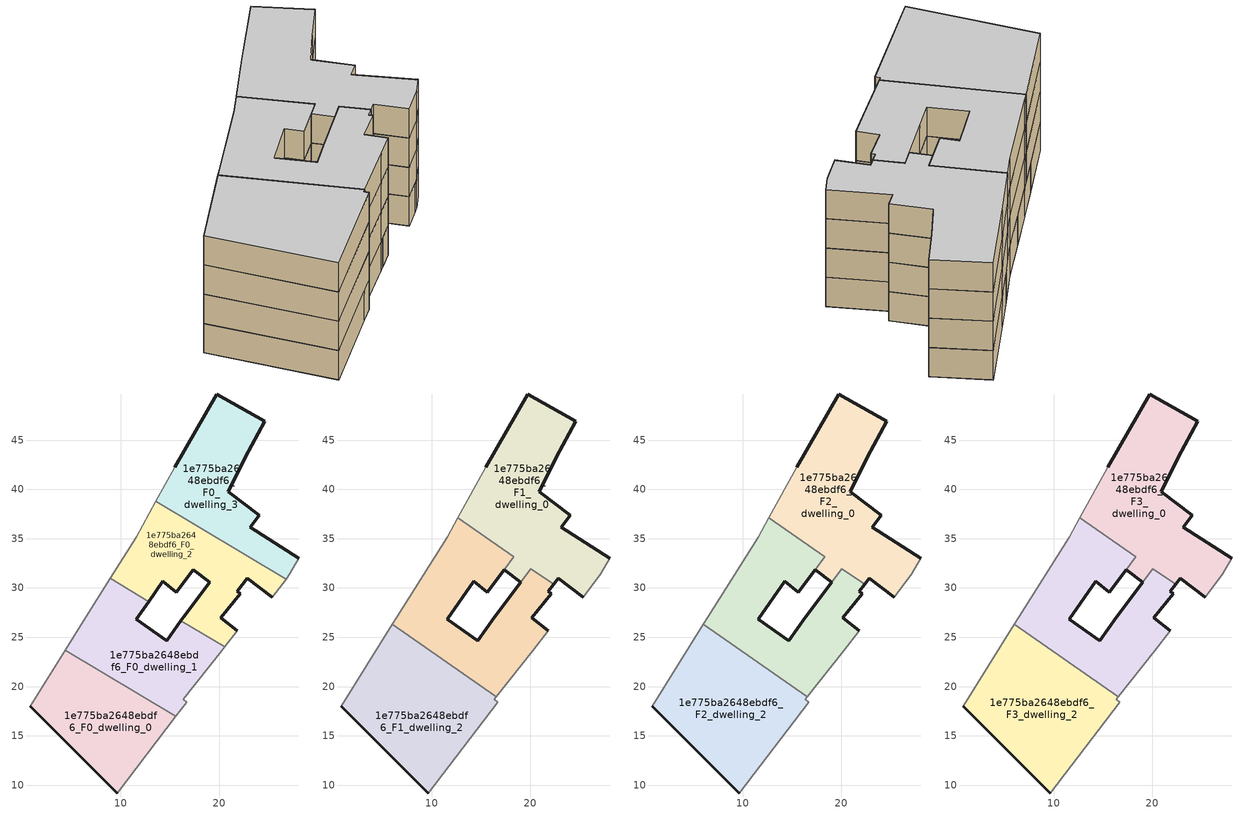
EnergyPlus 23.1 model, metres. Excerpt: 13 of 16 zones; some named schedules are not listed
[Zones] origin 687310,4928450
1e775ba2648ebdf6_F0_dwelling_0
 floor ground (EU_floor_Construction): 9.64,9.21 15.6,16.97 4.36,23.68 0.84,18 z0
 wall outside (EU_wall_Construction): 9.64,9.21 0.84,18 z0:3
 wall adiabatic (EU_wall_Construction): 0.84,18 4.36,23.68 / 15.6,16.97 9.64,9.21 z0:3
 wall to 1e775ba2648ebdf6_F0_dwelling_1 (EU_wall_Construction): 4.36,23.68 15.6,16.97 z0:3
1e775ba2648ebdf6_F0_dwelling_1
 floor ground (EU_floor_Construction): 16.7,18.41 16.33,18.71 20.24,23.64 20.54,24.02 16.1,26.66 14.65,24.65 11.56,26.81 12.83,28.62 8.91,30.96 6.44,27.05 4.36,23.68 15.6,16.97 z0
 wall outside (EU_wall_Construction): 12.83,28.62 11.56,26.81 14.65,24.65 16.1,26.66 z0:3
 wall to 1e775ba2648ebdf6_F0_dwelling_2 (EU_wall_Construction): 16.1,26.66 20.54,24.02 / 8.91,30.96 12.83,28.62 z0:3
 wall adiabatic (EU_wall_Construction): 20.54,24.02 20.24,23.64 16.33,18.71 16.7,18.41 15.6,16.97 / 4.36,23.68 6.44,27.05 8.91,30.96 z0:3
1e775ba2648ebdf6_F0_dwelling_2
 floor ground (EU_floor_Construction): 25.37,29.04 26.77,30.9 13.57,38.78 11.56,35.16 8.91,30.96 12.83,28.62 14.26,30.67 15.64,29.58 17.33,31.85 19.01,30.59 16.4,27.08 16.1,26.66 20.54,24.02 21.81,25.65 20.16,26.99 22.11,29.42 21.8,29.66 22.85,31.01 z0
 wall outside (EU_wall_Construction): 25.37,29.04 22.85,31.01 21.8,29.66 22.11,29.42 20.16,26.99 21.81,25.65 / 16.1,26.66 16.4,27.08 19.01,30.59 17.33,31.85 15.64,29.58 14.26,30.67 12.83,28.62 z0:3
 wall adiabatic (EU_wall_Construction): 26.77,30.9 25.37,29.04 / 21.81,25.65 20.54,24.02 / 8.91,30.96 11.56,35.16 13.57,38.78 z0:3
 wall to 1e775ba2648ebdf6_F0_dwelling_3 (EU_wall_Construction): 13.57,38.78 26.77,30.9 z0:3
 roof outside (EU_roof_Construction): 22.35,30.37 20.04,31.97 16.4,27.08 20.04,31.97 z3
1e775ba2648ebdf6_F0_dwelling_3
 floor ground (EU_floor_Construction): 27.16,31.42 28.03,33.02 23.12,36.15 24.04,37.36 20.9,39.77 22.64,43.24 24.6,46.9 19.75,49.67 15.49,42.25 13.57,38.78 26.77,30.9 z0
 wall outside (EU_wall_Construction): 15.49,42.25 19.75,49.67 24.6,46.9 22.64,43.24 20.9,39.77 24.04,37.36 23.12,36.15 28.03,33.02 z0:3
 wall adiabatic (EU_wall_Construction): 28.03,33.02 27.16,31.42 26.77,30.9 / 13.57,38.78 15.49,42.25 z0:3
1e775ba2648ebdf6_F1_dwelling_0
 floor to 1e775ba2648ebdf6_F0_dwelling_3 (EU_floor_Construction): 27.16,31.42 28.03,33.02 23.12,36.15 24.04,37.36 20.9,39.77 22.64,43.24 24.6,46.9 19.75,49.67 15.49,42.25 13.57,38.78 26.77,30.9 z3
 floor to 1e775ba2648ebdf6_F0_dwelling_2 (EU_floor_Construction): 25.37,29.04 26.77,30.9 13.57,38.78 12.64,37.1 18.31,33.17 17.33,31.85 19.01,30.59 20.04,31.97 22.35,30.37 22.85,31.01 z3
 wall outside (EU_wall_Construction): 15.49,42.25 19.75,49.67 24.6,46.9 22.64,43.24 20.9,39.77 24.04,37.36 23.12,36.15 28.03,33.02 / 25.37,29.04 22.85,31.01 22.35,30.37 / 19.01,30.59 17.33,31.85 z3:6
 wall to 1e775ba2648ebdf6_F1_dwelling_1 (EU_wall_Construction): 17.33,31.85 18.31,33.17 12.64,37.1 / 22.35,30.37 20.04,31.97 / 20.03,31.97 19.01,30.59 z3:6
 wall adiabatic (EU_wall_Construction): 12.64,37.1 15.49,42.25 / 28.03,33.02 27.16,31.42 25.37,29.04 z3:6
1e775ba2648ebdf6_F1_dwelling_1
 floor to 1e775ba2648ebdf6_F0_dwelling_1 (EU_floor_Construction): 16.55,18.99 20.24,23.64 20.53,24.02 16.1,26.66 14.65,24.65 11.56,26.81 12.83,28.62 8.91,30.96 6.44,27.05 5.99,26.31 z3
 floor to 1e775ba2648ebdf6_F0_dwelling_2 (EU_floor_Construction): 15.64,29.58 18.31,33.17 12.64,37.1 11.56,35.16 8.91,30.96 12.83,28.62 14.26,30.67 z3; 21.81,25.65 20.16,26.99 22.11,29.42 21.8,29.66 22.35,30.37 20.04,31.97 16.4,27.08 16.1,26.66 20.53,24.02 z3
 wall outside (EU_wall_Construction): 22.35,30.37 21.8,29.66 22.11,29.42 20.16,26.99 21.81,25.65 / 17.33,31.85 15.64,29.58 14.26,30.67 11.56,26.81 14.65,24.65 16.4,27.08 19.01,30.58 z3:6; 19.01,30.59,6 19.01,30.58,3 19.01,30.59,3
 wall adiabatic (EU_wall_Construction): 21.81,25.65 20.24,23.64 16.55,18.99 / 5.98,26.32 6.44,27.05 11.56,35.16 12.64,37.1 z3:6
 wall to 1e775ba2648ebdf6_F1_dwelling_2 (EU_wall_Construction): 16.55,18.99 5.98,26.32 z3:6
1e775ba2648ebdf6_F1_dwelling_2
 floor to 1e775ba2648ebdf6_F0_dwelling_0 (EU_floor_Construction): 9.64,9.21 15.6,16.97 4.36,23.68 0.84,18 z3
 floor to 1e775ba2648ebdf6_F0_dwelling_1 (EU_floor_Construction): 15.6,16.97 16.7,18.41 16.33,18.71 16.55,18.99 5.99,26.31 4.36,23.68 z3
 wall outside (EU_wall_Construction): 9.64,9.21 0.84,18 z3:6
 wall adiabatic (EU_wall_Construction): 0.84,18 5.98,26.32 / 16.55,18.99 16.33,18.71 16.7,18.41 9.64,9.21 z3:6
1e775ba2648ebdf6_F2_dwelling_0
 floor to 1e775ba2648ebdf6_F1_dwelling_0 (EU_floor_Construction): 27.16,31.42 28.03,33.02 23.12,36.15 24.04,37.36 20.9,39.77 22.64,43.24 24.6,46.9 19.75,49.67 15.49,42.25 12.64,37.1 18.31,33.17 17.33,31.85 19.01,30.59 20.04,31.97 22.35,30.37 22.85,31.01 25.37,29.04 z6
 wall outside (EU_wall_Construction): 15.49,42.25 19.75,49.67 24.6,46.9 22.64,43.24 20.9,39.77 24.04,37.36 23.12,36.15 28.03,33.02 / 25.37,29.04 22.85,31.01 22.35,30.37 / 19.01,30.59 17.33,31.85 z6:9
 wall to 1e775ba2648ebdf6_F2_dwelling_1 (EU_wall_Construction): 17.33,31.85 18.31,33.17 12.64,37.1 / 22.35,30.37 20.04,31.97 / 20.03,31.97 19.01,30.59 z6:9
 wall adiabatic (EU_wall_Construction): 12.64,37.1 15.49,42.25 / 28.03,33.02 27.16,31.42 25.37,29.04 z6:9
1e775ba2648ebdf6_F2_dwelling_1
 floor to 1e775ba2648ebdf6_F1_dwelling_1 (EU_floor_Construction): 20.24,23.64 21.81,25.65 20.16,26.99 22.11,29.42 21.8,29.66 22.35,30.37 20.04,31.97 19.01,30.59 16.4,27.08 14.65,24.65 11.56,26.81 14.26,30.67 15.64,29.58 18.31,33.17 12.64,37.1 11.56,35.16 6.44,27.05 5.98,26.32 16.55,18.99 z6
 wall outside (EU_wall_Construction): 22.35,30.37 21.8,29.66 22.11,29.42 20.16,26.99 21.81,25.65 / 17.33,31.85 15.64,29.58 14.26,30.67 11.56,26.81 14.65,24.65 16.4,27.08 19.01,30.58 z6:9; 19.01,30.59,9 19.01,30.58,6 19.01,30.59,6
 wall adiabatic (EU_wall_Construction): 21.81,25.65 20.24,23.64 16.55,18.99 / 5.98,26.32 6.44,27.05 11.56,35.16 12.64,37.1 z6:9
 wall to 1e775ba2648ebdf6_F2_dwelling_2 (EU_wall_Construction): 16.55,18.99 5.98,26.32 z6:9
1e775ba2648ebdf6_F2_dwelling_2
 floor to 1e775ba2648ebdf6_F1_dwelling_2 (EU_floor_Construction): 9.64,9.21 16.7,18.41 16.33,18.71 16.55,18.99 5.98,26.32 0.84,18 z6
 wall outside (EU_wall_Construction): 9.64,9.21 0.84,18 z6:9
 wall adiabatic (EU_wall_Construction): 0.84,18 5.98,26.32 / 16.55,18.99 16.33,18.71 16.7,18.41 9.64,9.21 z6:9
1e775ba2648ebdf6_F3_dwelling_0
 floor to 1e775ba2648ebdf6_F2_dwelling_0 (EU_floor_Construction): 27.16,31.42 28.03,33.02 23.12,36.15 24.04,37.36 20.9,39.77 22.64,43.24 24.6,46.9 19.75,49.67 15.49,42.25 12.64,37.1 18.31,33.17 17.33,31.85 19.01,30.59 20.04,31.97 22.35,30.37 22.85,31.01 25.37,29.04 z9
 wall outside (EU_wall_Construction): 15.49,42.25 19.75,49.67 24.6,46.9 22.64,43.24 20.9,39.77 24.04,37.36 23.12,36.15 28.03,33.02 / 25.37,29.04 22.85,31.01 22.35,30.37 / 19.01,30.59 17.33,31.85 z9:12
 wall to 1e775ba2648ebdf6_F3_dwelling_1 (EU_wall_Construction): 17.33,31.85 18.31,33.17 12.64,37.1 / 22.35,30.37 20.04,31.97 / 20.03,31.97 19.01,30.59 z9:12
 wall adiabatic (EU_wall_Construction): 12.64,37.1 15.49,42.25 / 28.03,33.02 27.16,31.42 25.37,29.04 z9:12
 ceiling to 1e775ba2648ebdf6_F4_dwelling_0 (EU_floor_Construction): 24.6,46.9 22.64,43.24 20.9,39.77 24.04,37.36 23.12,36.15 28.03,33.02 27.16,31.42 25.37,29.04 22.85,31.01 22.35,30.37 20.04,31.97 19.01,30.59 17.33,31.85 18.31,33.17 12.64,37.1 15.49,42.25 19.75,49.67 z12
1e775ba2648ebdf6_F3_dwelling_1
 floor to 1e775ba2648ebdf6_F2_dwelling_1 (EU_floor_Construction): 20.24,23.64 21.81,25.65 20.16,26.99 22.11,29.42 21.8,29.66 22.35,30.37 20.04,31.97 19.01,30.59 16.4,27.08 14.65,24.65 11.56,26.81 14.26,30.67 15.64,29.58 18.31,33.17 12.64,37.1 11.56,35.16 6.44,27.05 5.98,26.32 16.55,18.99 z9
 wall outside (EU_wall_Construction): 22.35,30.37 21.8,29.66 22.11,29.42 20.16,26.99 21.81,25.65 / 17.33,31.85 15.64,29.58 14.26,30.67 11.56,26.81 14.65,24.65 16.4,27.08 19.01,30.58 z9:12; 19.01,30.59,12 19.01,30.58,9 19.01,30.59,9
 wall adiabatic (EU_wall_Construction): 21.81,25.65 20.24,23.64 16.55,18.99 / 5.98,26.32 6.44,27.05 11.56,35.16 12.64,37.1 z9:12
 wall to 1e775ba2648ebdf6_F3_dwelling_2 (EU_wall_Construction): 16.55,18.99 5.98,26.32 z9:12
 ceiling to 1e775ba2648ebdf6_F4_dwelling_1 (EU_floor_Construction): 20.04,31.97 22.35,30.37 21.8,29.66 22.11,29.42 20.16,26.99 21.81,25.65 20.24,23.64 16.55,18.99 5.98,26.32 6.44,27.05 11.56,35.16 12.64,37.1 18.31,33.17 15.64,29.58 14.26,30.67 11.56,26.81 14.65,24.65 16.4,27.08 19.01,30.59 z12
1e775ba2648ebdf6_F3_dwelling_2
 floor to 1e775ba2648ebdf6_F2_dwelling_2 (EU_floor_Construction): 9.64,9.21 16.7,18.41 16.33,18.71 16.55,18.99 5.98,26.32 0.84,18 z9
 wall outside (EU_wall_Construction): 9.64,9.21 0.84,18 z9:12
 wall adiabatic (EU_wall_Construction): 0.84,18 5.98,26.32 / 16.55,18.99 16.33,18.71 16.7,18.41 9.64,9.21 z9:12
 ceiling to 1e775ba2648ebdf6_F4_dwelling_2 (EU_floor_Construction): 16.55,18.99 16.33,18.71 16.7,18.41 9.64,9.21 0.84,18 5.98,26.32 z12
[Building]
EU S2 Campaign: North Axis=0; Terrain=City; Solar Distribution=FullExterior
[Site:Location]
Bologna: Latitude=44.5; Longitude=11.25; Time Zone=1; Elevation=37
[SizingPeriod:WeatherFileDays]
AnnualSizingPeriod: Begin Month=1; Begin Day of Month=1; End Month=12; End Day of Month=31; Day of Week for Start Day=Monday; Use Weather File Daylight Saving Period=No; Use Weather File Rain and Snow Indicators=No
[MATERIAL]
EU_InternalMass_Material: Roughness=MediumRough; Thickness=0.1; Conductivity=1; Density=1800; Specific Heat=900; Thermal Absorptance=0.9; Solar Absorptance=0.7; Visible Absorptance=0.7
[MATERIAL:NOMASS] Roughness=MediumRough; Thermal Absorptance=0.9; Solar Absorptance=0.7; Visible Absorptance=0.7
Name | Thermal Resistance
EU_wall_NoMass | 0.905828
EU_roof_NoMass | 0.37593
EU_floor_NoMass | 0.67114
[CONSTRUCTION]
EU_wall_Construction: EU_wall_NoMass
EU_roof_Construction: EU_roof_NoMass
EU_floor_Construction: EU_floor_NoMass
EU_InternalMass_Construction: EU_InternalMass_Material
[ZONE] Type=1; Multiplier=1; Ceiling Height=autocalculate; Floor Area=autocalculate; Part of Total Floor Area=Yes
Name | Volume
1e775ba2648ebdf6_F0_dwelling_0 | 312.432
1e775ba2648ebdf6_F1_dwelling_0; 1e775ba2648ebdf6_F2_dwelling_0; 1e775ba2648ebdf6_F3_dwelling_0 | 427.186
1e775ba2648ebdf6_F0_dwelling_1 | 312.456
1e775ba2648ebdf6_F1_dwelling_1 | 405.979
1e775ba2648ebdf6_F2_dwelling_1; 1e775ba2648ebdf6_F3_dwelling_1 | 406
1e775ba2648ebdf6_F0_dwelling_2 | 312.442
1e775ba2648ebdf6_F1_dwelling_2; 1e775ba2648ebdf6_F2_dwelling_2; 1e775ba2648ebdf6_F3_dwelling_2 | 416.583
1e775ba2648ebdf6_F0_dwelling_3 | 312.452
[INTERNALMASS] Construction=EU_InternalMass_Construction
Name | Zone or ZoneList | Surface Area
1e775ba2648ebdf6_F0_dwelling_0_EU_InternalMass | 1e775ba2648ebdf6_F0_dwelling_0 | 104.144
1e775ba2648ebdf6_F0_dwelling_1_EU_InternalMass | 1e775ba2648ebdf6_F0_dwelling_1 | 104.152
1e775ba2648ebdf6_F0_dwelling_2_EU_InternalMass | 1e775ba2648ebdf6_F0_dwelling_2 | 104.144
1e775ba2648ebdf6_F0_dwelling_3_EU_InternalMass | 1e775ba2648ebdf6_F0_dwelling_3 | 104.151
1e775ba2648ebdf6_F1_dwelling_0_EU_InternalMass | 1e775ba2648ebdf6_F1_dwelling_0 | 142.396
1e775ba2648ebdf6_F1_dwelling_1_EU_InternalMass | 1e775ba2648ebdf6_F1_dwelling_1 | 135.334
1e775ba2648ebdf6_F1_dwelling_2_EU_InternalMass | 1e775ba2648ebdf6_F1_dwelling_2 | 138.861
1e775ba2648ebdf6_F2_dwelling_0_EU_InternalMass | 1e775ba2648ebdf6_F2_dwelling_0 | 142.396
1e775ba2648ebdf6_F2_dwelling_1_EU_InternalMass | 1e775ba2648ebdf6_F2_dwelling_1 | 135.334
1e775ba2648ebdf6_F2_dwelling_2_EU_InternalMass | 1e775ba2648ebdf6_F2_dwelling_2 | 138.861
1e775ba2648ebdf6_F3_dwelling_0_EU_InternalMass | 1e775ba2648ebdf6_F3_dwelling_0 | 142.396
1e775ba2648ebdf6_F3_dwelling_1_EU_InternalMass | 1e775ba2648ebdf6_F3_dwelling_1 | 135.334
1e775ba2648ebdf6_F3_dwelling_2_EU_InternalMass | 1e775ba2648ebdf6_F3_dwelling_2 | 138.861
[OTHEREQUIPMENT] Fuel Type=Electricity; Design Level Calculation Method=Watts/Area; Power per Zone Floor Area=1; Fraction Latent=0; Fraction Radiant=0; Fraction Lost=0; Carbon Dioxide Generation Rate=0; EndUse Subcategory=EU_Step8_InternalGains
Name | Zone or ZoneList or Space or SpaceList | Schedule
EU_Step8_InternalGain_1e775ba2648ebdf6_F0_dwelling_0_f000 | 1e775ba2648ebdf6_F0_dwelling_0 | EU_Step8_GainSchedule_1e775ba2648ebdf6_F0_dwelling_0_f000
EU_Step8_InternalGain_1e775ba2648ebdf6_F0_dwelling_1_f000 | 1e775ba2648ebdf6_F0_dwelling_1 | EU_Step8_GainSchedule_1e775ba2648ebdf6_F0_dwelling_1_f000
EU_Step8_InternalGain_1e775ba2648ebdf6_F0_dwelling_2_f000 | 1e775ba2648ebdf6_F0_dwelling_2 | EU_Step8_GainSchedule_1e775ba2648ebdf6_F0_dwelling_2_f000
EU_Step8_InternalGain_1e775ba2648ebdf6_F0_dwelling_3_f000 | 1e775ba2648ebdf6_F0_dwelling_3 | EU_Step8_GainSchedule_1e775ba2648ebdf6_F0_dwelling_3_f000
EU_Step8_InternalGain_1e775ba2648ebdf6_F1_dwelling_0_f000 | 1e775ba2648ebdf6_F1_dwelling_0 | EU_Step8_GainSchedule_1e775ba2648ebdf6_F1_dwelling_0_f000
EU_Step8_InternalGain_1e775ba2648ebdf6_F1_dwelling_1_f000 | 1e775ba2648ebdf6_F1_dwelling_1 | EU_Step8_GainSchedule_1e775ba2648ebdf6_F1_dwelling_1_f000
EU_Step8_InternalGain_1e775ba2648ebdf6_F1_dwelling_2_f000 | 1e775ba2648ebdf6_F1_dwelling_2 | EU_Step8_GainSchedule_1e775ba2648ebdf6_F1_dwelling_2_f000
EU_Step8_InternalGain_1e775ba2648ebdf6_F2_dwelling_0_f000 | 1e775ba2648ebdf6_F2_dwelling_0 | EU_Step8_GainSchedule_1e775ba2648ebdf6_F2_dwelling_0_f000
EU_Step8_InternalGain_1e775ba2648ebdf6_F2_dwelling_1_f000 | 1e775ba2648ebdf6_F2_dwelling_1 | EU_Step8_GainSchedule_1e775ba2648ebdf6_F2_dwelling_1_f000
EU_Step8_InternalGain_1e775ba2648ebdf6_F2_dwelling_2_f000 | 1e775ba2648ebdf6_F2_dwelling_2 | EU_Step8_GainSchedule_1e775ba2648ebdf6_F2_dwelling_2_f000
EU_Step8_InternalGain_1e775ba2648ebdf6_F3_dwelling_0_f000 | 1e775ba2648ebdf6_F3_dwelling_0 | EU_Step8_GainSchedule_1e775ba2648ebdf6_F3_dwelling_0_f000
EU_Step8_InternalGain_1e775ba2648ebdf6_F3_dwelling_1_f000 | 1e775ba2648ebdf6_F3_dwelling_1 | EU_Step8_GainSchedule_1e775ba2648ebdf6_F3_dwelling_1_f000
EU_Step8_InternalGain_1e775ba2648ebdf6_F3_dwelling_2_f000 | 1e775ba2648ebdf6_F3_dwelling_2 | EU_Step8_GainSchedule_1e775ba2648ebdf6_F3_dwelling_2_f000
[ZONEVENTILATION:DESIGNFLOWRATE] Schedule=EU_AlwaysOn; Design Flow Rate Calculation Method=AirChanges/Hour; Air Changes per Hour=0.73129; Ventilation Type=Natural; Fan Pressure Rise=0; Fan Total Efficiency=1; Constant Term Coefficient=1; Temperature Term Coefficient=0; Velocity Term Coefficient=0; Velocity Squared Term Coefficient=0; Minimum Indoor Temperature=-100; Maximum Indoor Temperature=100; Delta Temperature=-100; Minimum Outdoor Temperature=-100; Maximum Outdoor Temperature=100; Maximum Wind Speed=40
Name | Zone or ZoneList or Space or SpaceList
EU_ConstantAir_1e775ba2648ebdf6_F0_dwelling_0 | 1e775ba2648ebdf6_F0_dwelling_0
EU_ConstantAir_1e775ba2648ebdf6_F0_dwelling_1 | 1e775ba2648ebdf6_F0_dwelling_1
EU_ConstantAir_1e775ba2648ebdf6_F0_dwelling_2 | 1e775ba2648ebdf6_F0_dwelling_2
EU_ConstantAir_1e775ba2648ebdf6_F0_dwelling_3 | 1e775ba2648ebdf6_F0_dwelling_3
EU_ConstantAir_1e775ba2648ebdf6_F1_dwelling_0 | 1e775ba2648ebdf6_F1_dwelling_0
EU_ConstantAir_1e775ba2648ebdf6_F1_dwelling_1 | 1e775ba2648ebdf6_F1_dwelling_1
EU_ConstantAir_1e775ba2648ebdf6_F1_dwelling_2 | 1e775ba2648ebdf6_F1_dwelling_2
EU_ConstantAir_1e775ba2648ebdf6_F2_dwelling_0 | 1e775ba2648ebdf6_F2_dwelling_0
EU_ConstantAir_1e775ba2648ebdf6_F2_dwelling_1 | 1e775ba2648ebdf6_F2_dwelling_1
EU_ConstantAir_1e775ba2648ebdf6_F2_dwelling_2 | 1e775ba2648ebdf6_F2_dwelling_2
EU_ConstantAir_1e775ba2648ebdf6_F3_dwelling_0 | 1e775ba2648ebdf6_F3_dwelling_0
EU_ConstantAir_1e775ba2648ebdf6_F3_dwelling_1 | 1e775ba2648ebdf6_F3_dwelling_1
EU_ConstantAir_1e775ba2648ebdf6_F3_dwelling_2 | 1e775ba2648ebdf6_F3_dwelling_2
[HVACTEMPLATE:THERMOSTAT] Constant Heating Setpoint=20; Constant Cooling Setpoint=50
EU_HeatOnly_1e775ba2648ebdf6_F0_dwelling_0; EU_HeatOnly_1e775ba2648ebdf6_F0_dwelling_1; EU_HeatOnly_1e775ba2648ebdf6_F0_dwelling_2; EU_HeatOnly_1e775ba2648ebdf6_F0_dwelling_3; EU_HeatOnly_1e775ba2648ebdf6_F1_dwelling_0; EU_HeatOnly_1e775ba2648ebdf6_F1_dwelling_1; EU_HeatOnly_1e775ba2648ebdf6_F1_dwelling_2; EU_HeatOnly_1e775ba2648ebdf6_F2_dwelling_0; EU_HeatOnly_1e775ba2648ebdf6_F2_dwelling_1; EU_HeatOnly_1e775ba2648ebdf6_F2_dwelling_2; EU_HeatOnly_1e775ba2648ebdf6_F3_dwelling_0; EU_HeatOnly_1e775ba2648ebdf6_F3_dwelling_1; EU_HeatOnly_1e775ba2648ebdf6_F3_dwelling_2; EU_HeatOnly_1e775ba2648ebdf6_F4_dwelling_0; EU_HeatOnly_1e775ba2648ebdf6_F4_dwelling_1; EU_HeatOnly_1e775ba2648ebdf6_F4_dwelling_2
[HVACTEMPLATE:ZONE:IDEALLOADSAIRSYSTEM] System Availability Schedule=EU_AlwaysOn; Maximum Heating Supply Air Temperature=50; Minimum Cooling Supply Air Temperature=13; Maximum Heating Supply Air Humidity Ratio=0.0156; Minimum Cooling Supply Air Humidity Ratio=0.0077; Heating Limit=NoLimit; Cooling Limit=NoLimit; Heating Availability Schedule=EU_AlwaysOn; Cooling Availability Schedule=EU_CoolingOff; Dehumidification Control Type=ConstantSensibleHeatRatio; Cooling Sensible Heat Ratio=0.7; Dehumidification Setpoint=60; Humidification Control Type=None; Humidification Setpoint=30; Outdoor Air Method=None; Outdoor Air Flow Rate per Person=0.00944; Outdoor Air Flow Rate per Zone Floor Area=0; Outdoor Air Flow Rate per Zone=0; Demand Controlled Ventilation Type=None; Outdoor Air Economizer Type=NoEconomizer; Heat Recovery Type=None; Sensible Heat Recovery Effectiveness=0.7; Latent Heat Recovery Effectiveness=0.65
Name | Template Thermostat
1e775ba2648ebdf6_F0_dwelling_0 | EU_HeatOnly_1e775ba2648ebdf6_F0_dwelling_0
1e775ba2648ebdf6_F0_dwelling_1 | EU_HeatOnly_1e775ba2648ebdf6_F0_dwelling_1
1e775ba2648ebdf6_F0_dwelling_2 | EU_HeatOnly_1e775ba2648ebdf6_F0_dwelling_2
1e775ba2648ebdf6_F0_dwelling_3 | EU_HeatOnly_1e775ba2648ebdf6_F0_dwelling_3
1e775ba2648ebdf6_F1_dwelling_0 | EU_HeatOnly_1e775ba2648ebdf6_F1_dwelling_0
1e775ba2648ebdf6_F1_dwelling_1 | EU_HeatOnly_1e775ba2648ebdf6_F1_dwelling_1
1e775ba2648ebdf6_F1_dwelling_2 | EU_HeatOnly_1e775ba2648ebdf6_F1_dwelling_2
1e775ba2648ebdf6_F2_dwelling_0 | EU_HeatOnly_1e775ba2648ebdf6_F2_dwelling_0
1e775ba2648ebdf6_F2_dwelling_1 | EU_HeatOnly_1e775ba2648ebdf6_F2_dwelling_1
1e775ba2648ebdf6_F2_dwelling_2 | EU_HeatOnly_1e775ba2648ebdf6_F2_dwelling_2
1e775ba2648ebdf6_F3_dwelling_0 | EU_HeatOnly_1e775ba2648ebdf6_F3_dwelling_0
1e775ba2648ebdf6_F3_dwelling_1 | EU_HeatOnly_1e775ba2648ebdf6_F3_dwelling_1
1e775ba2648ebdf6_F3_dwelling_2 | EU_HeatOnly_1e775ba2648ebdf6_F3_dwelling_2
